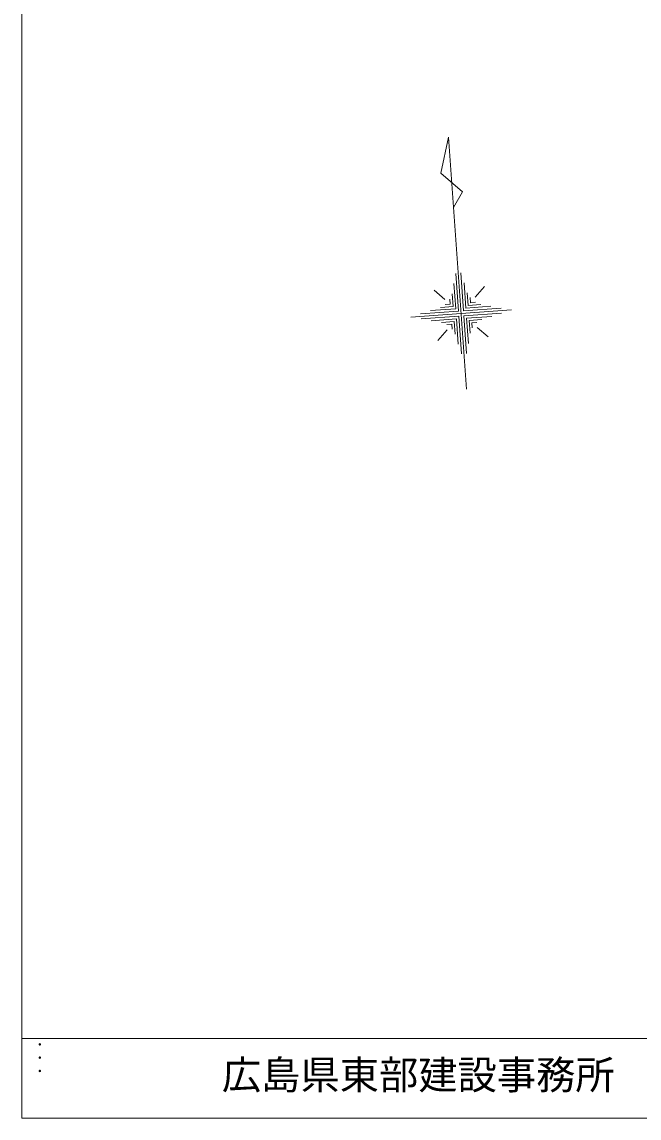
# Model space of a CAD drawing. Units: millimetres, scale not verified. Extents: x -221520 to 221760, y -156440 to 156200.
# Drawn here: x -221520 to -133517, y -156200 to -9 of the extents above; entities that cross this region are included whole.
import ezdxf
from ezdxf.enums import TextEntityAlignment as Align

# ---------------------------------------------------------------- set-up
doc = ezdxf.new("R2010")
doc.units = ezdxf.units.MM
doc.header["$LTSCALE"] = 800
doc.layers.add('1-6_錆鉄筋', color=7, linetype='Continuous', lineweight=9)
doc.layers.add('F-0_枠\u3000太線', color=7, linetype='Continuous', lineweight=9)
doc.styles.add('ＭＳ ゴシック', font='')
doc.styles.get('ＭＳ ゴシック').set_extended_font_data('MS Gothic')

msp = doc.modelspace()

# ---------------------------------------------------------------- linework, layer by layer
at = {"layer": '1-6_錆鉄筋'}
for p, q in [((-161199.7, -39554.6), (-162738.7, -38221)), ((-156897.2, -39246.2), (-155560.7, -37707.7)), ((-166072.1, -42068.5), (-151713.1, -41041)), ((-156583.3, -43555.5), (-155043.6, -44888.4)), ((-160895.2, -43863.9), (-162224.5, -45402.6))]:
    msp.add_line(p, q, dxfattribs=at)
for points in [[(-158120.8, -52327.5), (-160688.5, -16419.2), (-161768.2, -21549.3), (-158690.9, -24216.6), (-159970.3, -26473.6)], [(-159664.6, -35835.6), (-159275.9, -41221.6), (-164662.1, -41606.8)], [(-153175.1, -40784.7), (-158563.5, -41170), (-158942.9, -35784)], [(-163252.2, -41145.8), (-159663.5, -40888.4), (-159917.4, -37297.4)], [(-158481.8, -37194.7), (-158225, -40785.6), (-154634.2, -40528.8)], [(-160176.7, -38759.6), (-160046.1, -40554.9), (-161841.5, -40683.3)], [(-158022.9, -38605.6), (-157894.5, -40401), (-156099.1, -40272.6)], [(-161148.3, -40272.8), (-160433.8, -40221.7), (-160485.2, -39502.8)], [(-156842.3, -39964.1), (-157557.5, -40016), (-157612.5, -39298.1)], [(-164613.7, -42325.2), (-159227.4, -41940), (-158839.4, -47325.3)], [(-158124.1, -47274.2), (-158510, -41888.7), (-153123.1, -41502.8)], [(-154533.7, -41965.3), (-158124.5, -42222.1), (-157864.8, -45812.7)], [(-159304.8, -45915.7), (-159557.9, -42324.6), (-163152.4, -42581.6)], [(-159765.9, -44504.2), (-159892.1, -42709.4), (-161689.7, -42837.2)], [(-160946.5, -43145.7), (-160224.8, -43094.1), (-160176.3, -43811.7)], [(-155941.5, -42426.2), (-157736.9, -42555.3), (-157608.5, -44350)], [(-157300.7, -43606.8), (-157355.7, -42888.9), (-156633.9, -42837.3)]]:
    msp.add_lwpolyline(points, dxfattribs=at)
at = {"layer": 'F-0_枠\u3000太線', "color": 3}
msp.add_line((221520, -144840), (-221520, -144840), dxfattribs=at)
at = {"layer": 'F-0_枠\u3000太線', "color": 6, "lineweight": 13}
msp.add_lwpolyline([(-221520, 156200), (-221520, -156200), (221520, -156200), (221520, 156200)], close=True, dxfattribs=at)

# ---------------------------------------------------------------- texts
at = {"layer": 'F-0_枠\u3000太線', "color": 2, "style": 'ＭＳ ゴシック'}
for p in [(-219816, -146733.3), (-219816, -148626.7), (-219816, -150520)]:
    msp.add_text('・', height=1249, dxfattribs=at).set_placement(p, align=Align.BOTTOM_LEFT)
at = {"layer": 'F-0_枠\u3000太線', "style": 'ＭＳ ゴシック'}
msp.add_text('広島県東部建設事務所', height=4106, dxfattribs=at).set_placement((-193005.4, -153329.3), align=Align.BOTTOM_LEFT)

doc.saveas('drawing.dxf')
